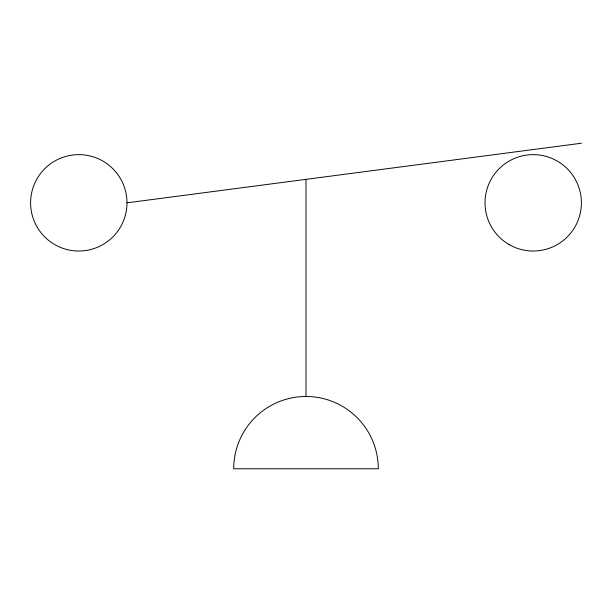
<?xml version="1.0" encoding="UTF-8"?>
<svg xmlns="http://www.w3.org/2000/svg" width="612" height="612" viewBox="0 0 612 612"><rect width="100%" height="100%" fill="white"/><g stroke="black" fill="none" stroke-linecap="round" stroke-linejoin="round"><path stroke-width="0.92" d="M126.99 202.832A48.195 48.195 0 0 0 54.697 161.094A48.195 48.195 0 0 0 54.697 244.57A48.195 48.195 0 0 0 126.99 202.832L581.4 143.231M306 179.354L306 396.477A72.293 72.293 0 0 0 233.708 468.769L378.293 468.769A72.293 72.293 0 0 0 306 396.477M509.108 244.57A48.195 48.195 0 0 0 581.4 202.832A48.195 48.195 0 0 0 509.108 161.094A48.195 48.195 0 0 0 509.108 244.57"/></g></svg>
